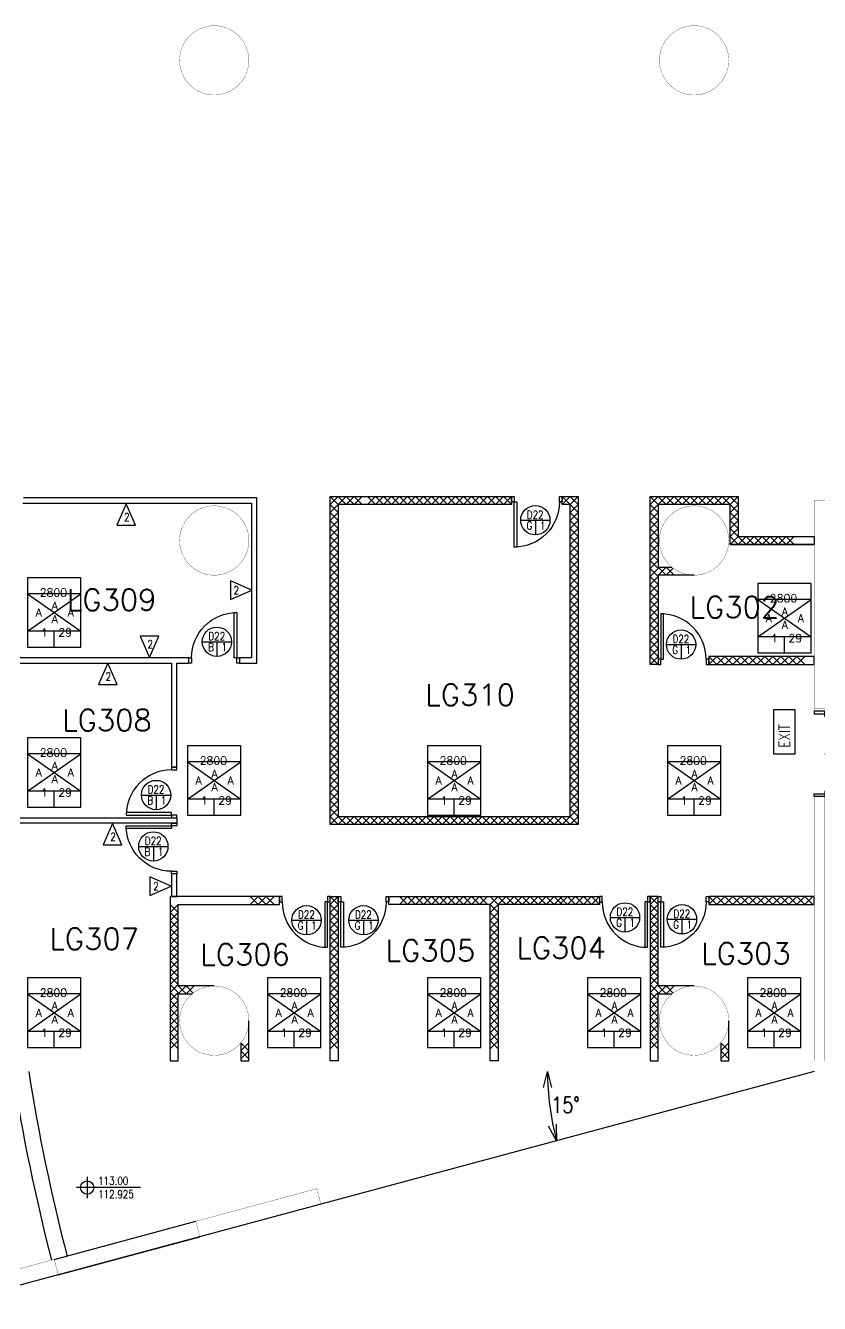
# Model space of a CAD drawing. Extents: x -163002 to 22103, y -103500 to 51643.
# Drawn here: x -96538 to -81649, y 1500 to 25453 of the extents above; entities that cross this region are included whole.
import ezdxf

# ---------------------------------------------------------------- set-up
doc = ezdxf.new("R2010")
doc.units = 0
doc.header["$LTSCALE"] = 1000
doc.header["$MEASUREMENT"] = 0
doc.layers.get('0').update_dxf_attribs({"linetype": 'CONTINUOUS'})
for name, color, linetype in [('s2113a$0$11', 7, 'CONTINUOUS'), ('s2113a$0$12', 7, 'CONTINUOUS'), ('s2113a$0$17', 7, 'CONTINUOUS'), ('s2113a$0$20', 7, 'CONTINUOUS'), ('s2113a$0$22', 7, 'CONTINUOUS'), ('s2113a$0$23', 7, 'CONTINUOUS'), ('s2113a$0$29', 7, 'CONTINUOUS'), ('s2113a$0$30', 7, 'CONTINUOUS'), ('s2113a$0$35', 7, 'CONTINUOUS'), ('s2113a$0$41', 7, 'CONTINUOUS'), ('s2113a$0$51', 7, 'CONTINUOUS'), ('s2113a$0$56', 7, 'CONTINUOUS'), ('s2113a$0$6', 7, 'CONTINUOUS'), ('s2113a$0$ROOM-NO', 4, 'CONTINUOUS')]:
    doc.layers.add(name, color=color, linetype=linetype)
doc.styles.add('s2113a$0$STANDARD', font='SIMPLEX')

# ---------------------------------------------------------------- blocks, each defined once
blk = doc.blocks.new('s2113a$0$EXIT')
at = {"layer": 's2113a$0$56', "color": 1, "linetype": 'Continuous'}
blk.add_lwpolyline([(0, 0), (0.6, 0), (0.6, 0.3001), (0, 0.3001)], close=True, dxfattribs=at)
at = {"layer": 's2113a$0$56', "color": 1, "linetype": 'Continuous', "style": 's2113a$0$STANDARD', "width": 0.8}
blk.add_text('EXIT', height=0.15, dxfattribs=at).set_placement((0.0816, 0.0747))
blk = doc.blocks.new('s2113a$0$LEVEL')
at = {"layer": 's2113a$0$35', "linetype": 'Continuous'}
for p, q in [((1, 0), (-0.2, 0)), ((0, 0.2), (0, -0.2))]:
    blk.add_line(p, q, dxfattribs=at)
blk.add_circle((0, 0), 0.125, dxfattribs=at)
at = {"layer": 's2113a$0$35', "linetype": 'Continuous', "style": 's2113a$0$STANDARD', "width": 0.8}
for tag, p in [('TAG2', (0.2063, 0.05)), ('TAG1', (0.2063, -0.2))]:
    blk.add_attdef(tag, p, '', height=0.15, dxfattribs=at)
blk = doc.blocks.new('s2113a$0$D1600A')
at = {"layer": 's2113a$0$30', "color": 14, "linetype": 'Continuous'}
for points in [[(0, 0), (0.05, 0), (0.05, 0.95), (0.1, 0.95), (0.1, 0.2), (0, 0.2), (0, 0)], [(1.6, 0), (1.55, 0), (1.55, 0.95), (1.5, 0.95), (1.5, 0.2), (1.6, 0.2), (1.6, 0)]]:
    blk.add_lwpolyline(points, dxfattribs=at)
for centre, start, end in [((0.05, 0.2), 0, 90), ((1.550003, 0.2), 90, 180)]:
    blk.add_arc(centre, 0.750001, start, end, dxfattribs=at)
blk = doc.blocks.new('s2113a$0$D950A')
at = {"layer": 's2113a$0$41', "color": 14, "linetype": 'Continuous'}
for points in [[(0.05, 0.1), (0.1, 0.1), (0.1, 0.95), (0.05, 0.95)], [(0.05, 0.1), (0, 0.1), (0, 0), (0.05, 0)], [(0.95, 0.1), (0.9, 0.1), (0.9, 0), (0.95, 0)]]:
    blk.add_lwpolyline(points, close=True, dxfattribs=at)
blk.add_arc((0.05, 0.1), 0.85, 0, 90, dxfattribs=at)
blk = doc.blocks.new('s2113a$0$PC2')
at = {"layer": 's2113a$0$51', "linetype": 'Continuous'}
blk.add_lwpolyline([(0.175, 0.4), (-0.175, 0.4), (0, 0)], close=True, dxfattribs=at)
at = {"layer": 's2113a$0$51', "linetype": 'Continuous', "style": 's2113a$0$STANDARD', "width": 0.8}
blk.add_attdef('TAG1', (-0.0397, 0.175), '', height=0.15, dxfattribs=at)
blk = doc.blocks.new('s2113a$0$PC1')
at = {"layer": 's2113a$0$51', "linetype": 'Continuous'}
blk.add_lwpolyline([(-0.35, 0.175), (-0.35, -0.175), (0.05, 0)], close=True, dxfattribs=at)
at = {"layer": 's2113a$0$51', "linetype": 'Continuous', "style": 's2113a$0$STANDARD', "width": 0.8}
blk.add_attdef('TAG1', (-0.2897, -0.075), '', height=0.15, dxfattribs=at)
blk = doc.blocks.new('s2113a$0$PC4')
at = {"layer": 's2113a$0$51', "linetype": 'Continuous'}
blk.add_lwpolyline([(-0.175, -0.4), (0.175, -0.4), (0, 0)], close=True, dxfattribs=at)
at = {"layer": 's2113a$0$51', "linetype": 'Continuous', "style": 's2113a$0$STANDARD', "width": 0.8}
blk.add_attdef('TAG1', (-0.0397, -0.325), '', height=0.15, dxfattribs=at)
blk = doc.blocks.new('s2113a$0$DRMK2')
at = {"layer": 's2113a$0$29', "linetype": 'Continuous'}
for p, q in [((-0.275, 0), (0.275, 0)), ((0, 0), (0, -0.275))]:
    blk.add_line(p, q, dxfattribs=at)
blk.add_circle((0, 0), 0.275, dxfattribs=at)
at = {"layer": 's2113a$0$29', "linetype": 'Continuous', "style": 's2113a$0$STANDARD', "width": 0.8}
for tag, p in [('TAG6', (-0.2183, 0.03)), ('TAG1', (-0.1587, 0.03)), ('TAG5', (-0.2242, -0.175)), ('TAG4', (-0.1647, -0.175)), ('TAG3', (0.0258, -0.175)), ('TAG2', (0.0853, -0.175))]:
    blk.add_attdef(tag, p, '', height=0.15, dxfattribs=at)
blk = doc.blocks.new('s2113a$0$H1350')
at = {"layer": 's2113a$0$22', "color": 8, "linetype": 'Continuous'}
for points in [[(0, 0), (0.15, 0.15), (0.3, 0), (0.45, 0.15), (0.6, 0), (0.75, 0.15), (0.9, 0), (1.05, 0.15), (1.2, 0), (1.35, 0.15)], [(0, 0.15), (0.15, 0), (0.3, 0.15), (0.45, 0), (0.6, 0.15), (0.75, 0), (0.9, 0.15), (1.05, 0), (1.2, 0.15), (1.35, 0)]]:
    blk.add_lwpolyline(points, dxfattribs=at)
blk = doc.blocks.new('s2113a$0$H300')
at = {"layer": 's2113a$0$22', "color": 8, "linetype": 'Continuous'}
for points in [[(0, 0), (0.15, 0.15), (0.3, 0)], [(0, 0.15), (0.15, 0), (0.3, 0.15)]]:
    blk.add_lwpolyline(points, dxfattribs=at)
blk = doc.blocks.new('s2113a$0$H1200')
at = {"layer": 's2113a$0$22', "color": 8, "linetype": 'Continuous'}
for points in [[(0, 0), (0.15, 0.15), (0.3, 0), (0.45, 0.15), (0.6, 0), (0.75, 0.15), (0.9, 0), (1.05, 0.15), (1.2, 0)], [(0, 0.15), (0.15, 0), (0.3, 0.15), (0.45, 0), (0.6, 0.15), (0.75, 0), (0.9, 0.15), (1.05, 0), (1.2, 0.15)]]:
    blk.add_lwpolyline(points, dxfattribs=at)
blk = doc.blocks.new('s2113a$0$H900')
at = {"layer": 's2113a$0$22', "color": 8, "linetype": 'Continuous'}
for points in [[(0, 0), (0.15, 0.15), (0.3, 0), (0.45, 0.15), (0.6, 0), (0.75, 0.15), (0.9, 0)], [(0, 0.15), (0.15, 0), (0.3, 0.15), (0.45, 0), (0.6, 0.15), (0.75, 0), (0.9, 0.15)]]:
    blk.add_lwpolyline(points, dxfattribs=at)
blk = doc.blocks.new('s2113a$0$H600')
at = {"layer": 's2113a$0$22', "color": 8, "linetype": 'Continuous'}
for points in [[(0, 0), (0.15, 0.15), (0.3, 0), (0.45, 0.15), (0.6, 0)], [(0, 0.15), (0.15, 0), (0.3, 0.15), (0.45, 0), (0.6, 0.15)]]:
    blk.add_lwpolyline(points, dxfattribs=at)
blk = doc.blocks.new('s2113a$0$H150')
at = {"layer": 's2113a$0$22', "color": 8, "linetype": 'Continuous'}
for p, q in [((0, 0), (0.15, 0.15)), ((0, 0.15), (0.15, 0))]:
    blk.add_line(p, q, dxfattribs=at)
blk = doc.blocks.new('s2113a$0$H450')
at = {"layer": 's2113a$0$22', "color": 8, "linetype": 'Continuous'}
for points in [[(0, 0.15), (0.15, 0), (0.3, 0.15), (0.45, 0)], [(0, 0), (0.15, 0.15), (0.3, 0), (0.45, 0.15)]]:
    blk.add_lwpolyline(points, dxfattribs=at)
blk = doc.blocks.new('s2113a$0$FFBOX')
at = {"layer": 's2113a$0$51', "linetype": 'Continuous'}
blk.add_line((0, -0.65), (0, -0.35), dxfattribs=at)
blk.add_lwpolyline([(-0.5, -0.65), (0.5, -0.65), (0.5, 0.65), (-0.5, 0.65)], close=True, dxfattribs=at)
blk.add_lwpolyline([(-0.5, -0.35), (0.5, 0.35), (-0.5, 0.35), (0.5, -0.35), (-0.5, -0.35)], dxfattribs=at)
at = {"layer": 's2113a$0$51', "linetype": 'Continuous', "style": 's2113a$0$STANDARD'}
for tag, p in [('TAG1', (-0.3638, 0.4)), ('TAG5', (-0.0661, 0.1)), ('TAG6', (-0.4161, -0.1)), ('TAG7', (0.2839, -0.1)), ('TAG4', (-0.0661, -0.3)), ('TAG2', (-0.4154, -0.6)), ('TAG3', (0.0846, -0.6))]:
    blk.add_attdef(tag, p, '', height=0.2, dxfattribs=at)
blk = doc.blocks.new('s2113a')
at = {"layer": 's2113a$0$11', "color": 14, "linetype": 'Continuous', "const_width": 5}
blk.add_lwpolyline([(-81249.5, 16550.1), (-81749.9, 16550.1), (-81749.9, 12650.1), (-78749.9, 12650.1), (-78749.9, 13500.1), (-78999.9, 13500.1), (-78999.9, 12900.1), (-81499.9, 12900.1), (-81499.9, 15500.1), (-78999.9, 15500.1), (-78999.9, 14700.1), (-78749.9, 14700.1), (-78749.9, 16300.1), (-78474.9, 16300.1), (-78474.9, 16550.1), (-79249.5, 16550.1), (-79249.5, 16300.1), (-78999.9, 16300.1), (-78999.9, 15650.1), (-81499.9, 15650.1), (-81499.9, 16300.1), (-81249.5, 16300.1)], close=True, dxfattribs=at)
blk.add_lwpolyline([(-81749.9, 6050.1), (-81749.9, 11000.1), (-81549.9, 11000.1), (-81549.9, 6050.1), (-81200, 6050.1), (-81200, 5850.1), (-81749.9, 5850.1)], dxfattribs=at)
at = {"layer": 's2113a$0$12', "color": 2, "linetype": 'Continuous'}
for points in [[(-86824.9, 5550.1), (-86749.9, 5850.1), (-86674.9, 5550.1)], [(-86583.6, 4859.8), (-86578.1, 4550.6), (-86728.5, 4820.9)]]:
    blk.add_lwpolyline(points, dxfattribs=at)
blk.add_arc((-81749.8, 5850.1), 5000.1, 180, 195.063389, dxfattribs=at)
at = {"layer": 's2113a$0$17', "color": 8, "linetype": 'Continuous'}
blk.add_lwpolyline([(-96591.7, 16500.1), (-92299.9, 16500.1), (-92299.9, 13600.1), (-92524.9, 13600.1), (-92524.9, 13500.1), (-92199.9, 13500.1), (-92199.9, 16600.1), (-96576.8, 16600.1)], dxfattribs=at)
for points in [[(-93474.9, 13600.1), (-96906.9, 13600.1), (-96906.9, 13500), (-93799.9, 13500.1), (-93799.9, 11550.1), (-93699.9, 11550.1), (-93699.9, 13500.1), (-93474.9, 13500)], [(-93699.9, 10500.1), (-96959.9, 10500.1), (-96959.9, 10600.1), (-93699.9, 10600.1)], [(-93799.9, 9125.1), (-93699.9, 9125.1), (-93699.9, 9550.1), (-93799.9, 9550.1)]]:
    blk.add_lwpolyline(points, close=True, dxfattribs=at)
at = {"layer": 's2113a$0$20', "color": 8, "linetype": 'Continuous'}
blk.add_line((-83324.9, 15725.1), (-81749.9, 15725.1), dxfattribs=at)
at = {"layer": 's2113a$0$20', "color": 14, "linetype": 'Continuous'}
for p, q in [((-96000.2, 2325.4), (-93344.5, 3040.1)), ((-95924.8, 2035), (-93269.1, 2749.7))]:
    blk.add_line(p, q, dxfattribs=at)
at = {"layer": 's2113a$0$20', "color": 8, "linetype": 'Continuous'}
for points in [[(-86474.9, 16625.1), (-86174.9, 16625.1), (-86174.9, 10475.1), (-90824.9, 10475.1), (-90824.9, 16625.1), (-87424.9, 16625.1), (-87424.9, 16475.1), (-90674.9, 16475.1), (-90674.9, 10625.1), (-86324.9, 10625.1), (-86324.9, 16475.1), (-86474.9, 16475.1), (-86474.9, 16625.1)], [(-83999.9, 15150.1), (-84674.9, 15150.1), (-84674.9, 13475.1), (-84824.9, 13475.1), (-84824.9, 16625.1), (-83174.9, 16625.1), (-83174.9, 15875.1), (-81749.9, 15875.1), (-81749.9, 15725.1), (-83324.9, 15725.1), (-83324.9, 16475.1), (-84674.9, 16475.1), (-84674.9, 15300.1), (-84415.2, 15300.1)], [(-92999.9, 7450.1), (-93674.9, 7450.1), (-93674.9, 8975.1), (-91774.9, 8975.1), (-91774.9, 9125.1), (-93824.9, 9125.1), (-93824.9, 6050.1), (-93674.9, 6050.1), (-93674.9, 7300.1), (-93415.2, 7300.1)], [(-83999.9, 7450.1), (-84674.9, 7450.1), (-84674.9, 9125.1), (-84824.9, 9125.1), (-84824.9, 6050.1), (-84674.9, 6050.1), (-84674.9, 7300.1), (-84415.2, 7300.1)], [(-92499.9, 6384.8), (-92499.9, 6050.1), (-92349.9, 6050.1), (-92349.9, 6800.1)], [(-83499.9, 6384.8), (-83499.9, 6050.1), (-83349.9, 6050.1), (-83349.9, 6800.1)]]:
    blk.add_lwpolyline(points, dxfattribs=at)
for points in [[(-81749.9, 13625.1), (-83724.9, 13625.1), (-83724.9, 13475.1), (-81749.9, 13475.1)], [(-90824.9, 9125.1), (-90674.9, 9125.1), (-90674.9, 6050.1), (-90824.9, 6050.1)], [(-89724.9, 9125.1), (-85774.9, 9125.1), (-85774.9, 8975.1), (-87674.9, 8975.1), (-87674.9, 6050.1), (-87824.9, 6050.1), (-87824.9, 8975.1), (-89724.9, 8975.1)], [(-83724.9, 8975.1), (-81749.9, 8975.1), (-81749.9, 9125.1), (-83724.9, 9125.1)]]:
    blk.add_lwpolyline(points, close=True, dxfattribs=at)
at = {"layer": 's2113a$0$20', "color": 14, "linetype": 'Continuous', "const_width": 5}
for points in [[(-81749.9, 6050.1), (-96811.8, 6050.1)], [(-81749.9, 5850.1), (-96781.4, 5850.1)], [(-91075.1, 3650.8), (-93344.5, 3040.1)], [(-90999.8, 3360.4), (-91075.1, 3650.8)], [(-90999.8, 3360.4), (-93269.1, 2749.7)], [(-93269.1, 2749.7), (-93344.5, 3040.1)], [(-97982.5, 1792), (-96000.2, 2325.4)], [(-95924.8, 2035), (-96000.2, 2325.4)], [(-97904.5, 1502.3), (-95924.8, 2035)]]:
    blk.add_lwpolyline(points, dxfattribs=at)
at = {"layer": 's2113a$0$22', "color": 8, "linetype": 'Continuous'}
for points in [[(-84674.9, 15150.1), (-84524.9, 15300.1), (-84374.9, 15150.1)], [(-84674.9, 15300.1), (-84524.9, 15150.1), (-84392.8, 15282.2)], [(-93674.9, 7450.1), (-93524.9, 7300.1), (-93374.9, 7450.1)], [(-93674.9, 7300.1), (-93524.9, 7450.1), (-93392.8, 7318)], [(-84674.9, 7450.1), (-84524.9, 7300.1), (-84374.9, 7450.1)], [(-84674.9, 7300.1), (-84524.9, 7450.1), (-84392.8, 7318)]]:
    blk.add_lwpolyline(points, dxfattribs=at)
at = {"layer": 's2113a$0$23', "color": 14, "linetype": 'Continuous'}
blk.add_line((-81749.8, 5850.1), (-97904.5, 1502.3), dxfattribs=at)
at = {"layer": 's2113a$0$23', "color": 14}
for radius, start in [(35700, 188.781183), (35400, 188.856183)]:
    blk.add_arc((-61499.9, 11300.1), radius, start, 194.582022, dxfattribs=at)
at = {"layer": 's2113a$0$6', "color": 12, "linetype": 'Continuous', "const_width": 5}
for points in [[(-92349.9, 24800.1, 1), (-93649.9, 24800.1, 1)], [(-83349.9, 24800.1, 1), (-84649.9, 24800.1, 1)], [(-92349.9, 15800.1, 1), (-93649.9, 15800.1, 1)], [(-83349.9, 15800.1, 1), (-84649.9, 15800.1, 1)], [(-92349.9, 6800.1, 1), (-93649.9, 6800.1, 1)], [(-83349.9, 6800.1, 1), (-84649.9, 6800.1, 1)]]:
    blk.add_lwpolyline(points, format="xyb", close=True, dxfattribs=at)
at = {"xscale": 999.9979999999999, "zscale": 1000}
for name, p, yscale in [('s2113a$0$H600', (-90824.9, 16475.1), 999.9979999999999), ('s2113a$0$D950A', (-87424.9, 16625.1), -999.9979999999999), ('s2113a$0$H300', (-86474.9, 16475.1), 999.9979999999999), ('s2113a$0$H600', (-84824.9, 16475.1), 999.9979999999999), ('s2113a$0$H450', (-84224.9, 16475.1), 999.9979999999999), ('s2113a$0$H1200', (-83324.9, 15725.1), 999.9979999999999), ('s2113a$0$D950A', (-84674.9, 13475.1), 999.9979999999999), ('s2113a$0$H600', (-83724.9, 13475.1), 999.9979999999999), ('s2113a$0$H1200', (-83124.9, 13475.1), 999.9979999999999), ('s2113a$0$H300', (-90824.9, 10475.1), 999.9979999999999), ('s2113a$0$H1350', (-90524.9, 10475.1), 999.9979999999999), ('s2113a$0$H1200', (-89174.9, 10475.1), 999.9979999999999), ('s2113a$0$H300', (-87974.9, 10475.1), 999.9979999999999), ('s2113a$0$H450', (-92324.9, 8975.1), 999.9979999999999), ('s2113a$0$D950A', (-90674.9, 9125.1), -999.9979999999999), ('s2113a$0$H300', (-88474.9, 8975.1), 999.9979999999999), ('s2113a$0$H300', (-88174.9, 8975.1), 999.9979999999999), ('s2113a$0$H300', (-87674.9, 8975.1), 999.9979999999999), ('s2113a$0$H300', (-87374.9, 8975.1), 999.9979999999999), ('s2113a$0$H300', (-87074.9, 8975.1), 999.9979999999999), ('s2113a$0$H300', (-86774.9, 8975.1), 999.9979999999999), ('s2113a$0$D950A', (-84674.9, 9125.1), -999.9979999999999), ('s2113a$0$H1350', (-83724.9, 8975.1), 999.9979999999999), ('s2113a$0$H600', (-82374.9, 8975.1), 999.9979999999999)]:
    blk.add_blockref(name, p, dxfattribs=dict(at, yscale=yscale))
at = {"zscale": 1000}
for name, p, xscale, yscale, rotation in [('s2113a$0$H1350', (-88774.9, 16625.1), 999.9979999999999, 999.9979999999999, 180), ('s2113a$0$H1350', (-87424.9, 16625.1), 999.9979999999999, 999.9979999999999, 180), ('s2113a$0$H600', (-83174.9, 16625.1), 999.9979999999999, 999.9979999999999, 180), ('s2113a$0$H600', (-90674.9, 15875.1), 999.9979999999999, 999.9979999999999, 90), ('s2113a$0$H1200', (-86324.9, 16475.1), 999.9979999999999, 999.9979999999999, 270), ('s2113a$0$H1200', (-84824.9, 16475.1), 999.9979999999999, 999.9979999999999, 270), ('s2113a$0$H600', (-83174.9, 15875.1), 999.9979999999999, 999.9979999999999, 90), ('s2113a$0$H1200', (-90674.9, 14675.1), 999.9979999999999, 999.9979999999999, 90), ('s2113a$0$H1200', (-86324.9, 15425.1), 999.9979999999999, 999.9979999999999, 270), ('s2113a$0$H1200', (-84824.9, 15275.1), 999.9979999999999, 999.9979999999999, 270), ('s2113a$0$H1350', (-90824.9, 14675.1), 999.9979999999999, 999.9979999999999, 270), ('s2113a$0$D950A', (-92524.9, 13500.1), 999.9979999999999, -999.9979999999999, 180), ('s2113a$0$H1200', (-86324.9, 14225.1), 999.9979999999999, 999.9979999999999, 270), ('s2113a$0$H600', (-84674.9, 13475.1), 999.9979999999999, 999.9979999999999, 90), ('s2113a$0$H1350', (-90674.9, 11975.1), 999.9979999999999, 999.9979999999999, 90), ('s2113a$0$H1350', (-86174.9, 11675.1), 999.9979999999999, 999.9979999999999, 90), ('s2113a$0$EXIT', (-82101.1, 11804.3), 1366.87, 1366.87, 90), ('s2113a$0$D1600A', (-81749.9, 11000.1), 999.9979999999999, -999.9979999999999, 90), ('s2113a$0$H1350', (-90674.9, 10625.1), 999.9979999999999, 999.9979999999999, 90), ('s2113a$0$D950A', (-93699.9, 10600.1), 999.9979999999999, 999.9979999999999, 90), ('s2113a$0$H900', (-86174.9, 10775.1), 999.9979999999999, 999.9979999999999, 90), ('s2113a$0$H1350', (-86324.9, 10625.1), 999.9979999999999, 999.9979999999999, 180), ('s2113a$0$H300', (-86174.9, 10475.1), 999.9979999999999, 999.9979999999999, 90), ('s2113a$0$D950A', (-93699.9, 10500.1), 999.9979999999999, -999.9979999999999, 270), ('s2113a$0$D950A', (-90824.9, 9125.1), 999.9979999999999, 999.9979999999999, 180), ('s2113a$0$H600', (-90824.9, 9125.1), 999.9979999999999, 999.9979999999999, 270), ('s2113a$0$H150', (-89374.9, 9125.1), 999.9979999999999, 999.9979999999999, 180), ('s2113a$0$H600', (-88774.9, 9125.1), 999.9979999999999, 999.9979999999999, 180), ('s2113a$0$H150', (-88624.9, 9125.1), 999.9979999999999, 999.9979999999999, 180), ('s2113a$0$H150', (-88474.9, 9125.1), 999.9979999999999, 999.9979999999999, 180), ('s2113a$0$H600', (-87824.9, 9125.1), 999.9979999999999, 999.9979999999999, 270), ('s2113a$0$H150', (-86374.9, 9125.1), 999.9979999999999, 999.9979999999999, 180), ('s2113a$0$H600', (-85774.9, 9125.1), 999.9979999999999, 999.9979999999999, 180), ('s2113a$0$D950A', (-84824.9, 9125.1), 999.9979999999999, 999.9979999999999, 180), ('s2113a$0$H600', (-84824.9, 9125.1), 999.9979999999999, 999.9979999999999, 270), ('s2113a$0$H600', (-93824.9, 8975.1), 999.9979999999999, 999.9979999999999, 270), ('s2113a$0$H1350', (-93674.9, 7175.1), 999.9979999999999, 999.9979999999999, 90), ('s2113a$0$H1350', (-90674.9, 7175.1), 999.9979999999999, 999.9979999999999, 90), ('s2113a$0$H1350', (-87674.9, 7175.1), 999.9979999999999, 999.9979999999999, 90), ('s2113a$0$H1350', (-84674.9, 7175.1), 999.9979999999999, 999.9979999999999, 90), ('s2113a$0$H900', (-93824.9, 7175.1), 999.9979999999999, 999.9979999999999, 270), ('s2113a$0$H900', (-90824.9, 7175.1), 999.9979999999999, 999.9979999999999, 270), ('s2113a$0$H900', (-87824.9, 7175.1), 999.9979999999999, 999.9979999999999, 270), ('s2113a$0$H900', (-84824.9, 7175.1), 999.9979999999999, 999.9979999999999, 270), ('s2113a$0$H300', (-92499.9, 6384.8), 999.9979999999999, 999.9979999999999, 270), ('s2113a$0$H300', (-83499.9, 6384.8), 999.9979999999999, 999.9979999999999, 270)]:
    blk.add_blockref(name, p, dxfattribs=dict(at, xscale=xscale, yscale=yscale, rotation=rotation))
at = {"xscale": 999.9979999999999, "yscale": 999.9979999999999, "zscale": 1000}
for name, p, values in [('s2113a$0$PC4', (-94649.9, 16489.7), {'TAG1': '2'}), ('s2113a$0$DRMK2', (-86977.3, 16179.4), {'TAG1': 'D22', 'TAG2': '1', 'TAG4': 'G'}), ('s2113a$0$PC1', (-92346.2, 14866.8), {'TAG1': '2'}), ('s2113a$0$DRMK2', (-92950.4, 13902.2), {'TAG1': 'D22', 'TAG2': '1', 'TAG4': 'B'}), ('s2113a$0$PC2', (-94210.5, 13607.9), {'TAG1': '2'}), ('s2113a$0$DRMK2', (-84244.7, 13849.7), {'TAG1': 'D22', 'TAG2': '1', 'TAG4': 'G'}), ('s2113a$0$PC4', (-94997, 13500.2), {'TAG1': '2'}), ('s2113a$0$DRMK2', (-94089, 11029.5), {'TAG1': 'D22', 'TAG2': '1', 'TAG4': 'B'}), ('s2113a$0$PC4', (-94907.7, 10498.6), {'TAG1': '2'}), ('s2113a$0$DRMK2', (-94141.6, 10066.1), {'TAG1': 'D22', 'TAG2': '1', 'TAG4': 'B'}), ('s2113a$0$PC1', (-93854.6, 9319.3), {'TAG1': '2'}), ('s2113a$0$DRMK2', (-91268.9, 8682.3), {'TAG1': 'D22', 'TAG2': '1', 'TAG4': 'G'}), ('s2113a$0$DRMK2', (-90200.3, 8682.3), {'TAG1': 'D22', 'TAG2': '1', 'TAG4': 'G'}), ('s2113a$0$DRMK2', (-85295.7, 8734.9), {'TAG1': 'D22', 'TAG2': '1', 'TAG4': 'G'}), ('s2113a$0$DRMK2', (-84227.2, 8699.8), {'TAG1': 'D22', 'TAG2': '1', 'TAG4': 'G'}), ('s2113a$0$LEVEL', (-95382.7, 3672.6), {'TAG1': '112.925', 'TAG2': '113.00'})]:
    blk.add_blockref(name, p, dxfattribs=at).add_auto_attribs(values)
ref = blk.add_blockref('s2113a$0$FFBOX', (-95999.9, 14450.1), dxfattribs=dict(xscale=999.9979999999999, yscale=999.9979999999999, zscale=1000))
ref.add_attrib('TAG1', '2800', (-96272.7, 14750.1), dxfattribs={"layer": 's2113a$0$51', "color": 14, "linetype": 'Continuous', "height": 150, "style": 's2113a$0$STANDARD'})
ref.add_attrib('TAG3', '29', (-95923.9, 14000.1), dxfattribs={"layer": 's2113a$0$51', "color": 14, "linetype": 'Continuous', "height": 150, "style": 's2113a$0$STANDARD'})
ref.add_attrib('TAG4', 'A', (-96049.5, 14250.1), dxfattribs={"layer": 's2113a$0$51', "color": 14, "linetype": 'Continuous', "height": 150, "style": 's2113a$0$STANDARD'})
ref.add_attrib('TAG5', 'A', (-96049.5, 14500.1), dxfattribs={"layer": 's2113a$0$51', "color": 14, "linetype": 'Continuous', "height": 150, "style": 's2113a$0$STANDARD'})
ref.add_attrib('TAG6', 'A', (-96349.5, 14375.1), dxfattribs={"layer": 's2113a$0$51', "color": 14, "linetype": 'Continuous', "height": 150, "style": 's2113a$0$STANDARD'})
ref.add_attrib('TAG7', 'A', (-95749.5, 14375.1), dxfattribs={"layer": 's2113a$0$51', "color": 14, "linetype": 'Continuous', "height": 150, "style": 's2113a$0$STANDARD'})
ref.add_attrib('TAG8', '1', (-96249.5, 14000.1), dxfattribs={"layer": 's2113a$0$51', "color": 14, "linetype": 'Continuous', "height": 150, "style": 's2113a$0$STANDARD'})
ref = blk.add_blockref('s2113a$0$FFBOX', (-82306.812, 14342.987), dxfattribs=dict(xscale=999.9979999999999, yscale=999.9979999999999, zscale=1000))
ref.add_attrib('TAG1', '2800', (-82579.612, 14642.987), dxfattribs={"layer": 's2113a$0$51', "color": 14, "linetype": 'Continuous', "height": 150, "style": 's2113a$0$STANDARD'})
ref.add_attrib('TAG3', '29', (-82230.812, 13892.987), dxfattribs={"layer": 's2113a$0$51', "color": 14, "linetype": 'Continuous', "height": 150, "style": 's2113a$0$STANDARD'})
ref.add_attrib('TAG4', 'A', (-82356.412, 14142.987), dxfattribs={"layer": 's2113a$0$51', "color": 14, "linetype": 'Continuous', "height": 150, "style": 's2113a$0$STANDARD'})
ref.add_attrib('TAG5', 'A', (-82356.412, 14392.987), dxfattribs={"layer": 's2113a$0$51', "color": 14, "linetype": 'Continuous', "height": 150, "style": 's2113a$0$STANDARD'})
ref.add_attrib('TAG6', 'A', (-82656.412, 14267.987), dxfattribs={"layer": 's2113a$0$51', "color": 14, "linetype": 'Continuous', "height": 150, "style": 's2113a$0$STANDARD'})
ref.add_attrib('TAG7', 'A', (-82056.412, 14267.987), dxfattribs={"layer": 's2113a$0$51', "color": 14, "linetype": 'Continuous', "height": 150, "style": 's2113a$0$STANDARD'})
ref.add_attrib('TAG8', '1', (-82556.412, 13892.987), dxfattribs={"layer": 's2113a$0$51', "color": 14, "linetype": 'Continuous', "height": 150, "style": 's2113a$0$STANDARD'})
ref = blk.add_blockref('s2113a$0$FFBOX', (-95999.9, 11450.1), dxfattribs=dict(xscale=999.9979999999999, yscale=999.9979999999999, zscale=1000))
ref.add_attrib('TAG1', '2800', (-96272.7, 11750.1), dxfattribs={"layer": 's2113a$0$51', "color": 14, "linetype": 'Continuous', "height": 150, "style": 's2113a$0$STANDARD'})
ref.add_attrib('TAG3', '29', (-95923.9, 11000.1), dxfattribs={"layer": 's2113a$0$51', "color": 14, "linetype": 'Continuous', "height": 150, "style": 's2113a$0$STANDARD'})
ref.add_attrib('TAG4', 'A', (-96049.5, 11250.1), dxfattribs={"layer": 's2113a$0$51', "color": 14, "linetype": 'Continuous', "height": 150, "style": 's2113a$0$STANDARD'})
ref.add_attrib('TAG5', 'A', (-96049.5, 11500.1), dxfattribs={"layer": 's2113a$0$51', "color": 14, "linetype": 'Continuous', "height": 150, "style": 's2113a$0$STANDARD'})
ref.add_attrib('TAG6', 'A', (-96349.5, 11375.1), dxfattribs={"layer": 's2113a$0$51', "color": 14, "linetype": 'Continuous', "height": 150, "style": 's2113a$0$STANDARD'})
ref.add_attrib('TAG7', 'A', (-95749.5, 11375.1), dxfattribs={"layer": 's2113a$0$51', "color": 14, "linetype": 'Continuous', "height": 150, "style": 's2113a$0$STANDARD'})
ref.add_attrib('TAG8', '1', (-96249.5, 11000.1), dxfattribs={"layer": 's2113a$0$51', "color": 14, "linetype": 'Continuous', "height": 150, "style": 's2113a$0$STANDARD'})
ref = blk.add_blockref('s2113a$0$FFBOX', (-92999.9, 11300.1), dxfattribs=dict(xscale=999.9979999999999, yscale=999.9979999999999, zscale=1000))
ref.add_attrib('TAG1', '2800', (-93272.7, 11600.1), dxfattribs={"layer": 's2113a$0$51', "color": 14, "linetype": 'Continuous', "height": 150, "style": 's2113a$0$STANDARD'})
ref.add_attrib('TAG3', '29', (-92923.9, 10850.1), dxfattribs={"layer": 's2113a$0$51', "color": 14, "linetype": 'Continuous', "height": 150, "style": 's2113a$0$STANDARD'})
ref.add_attrib('TAG4', 'A', (-93049.5, 11100.1), dxfattribs={"layer": 's2113a$0$51', "color": 14, "linetype": 'Continuous', "height": 150, "style": 's2113a$0$STANDARD'})
ref.add_attrib('TAG5', 'A', (-93049.5, 11350.1), dxfattribs={"layer": 's2113a$0$51', "color": 14, "linetype": 'Continuous', "height": 150, "style": 's2113a$0$STANDARD'})
ref.add_attrib('TAG6', 'A', (-93349.5, 11225.1), dxfattribs={"layer": 's2113a$0$51', "color": 14, "linetype": 'Continuous', "height": 150, "style": 's2113a$0$STANDARD'})
ref.add_attrib('TAG7', 'A', (-92749.5, 11225.1), dxfattribs={"layer": 's2113a$0$51', "color": 14, "linetype": 'Continuous', "height": 150, "style": 's2113a$0$STANDARD'})
ref.add_attrib('TAG8', '1', (-93249.5, 10850.1), dxfattribs={"layer": 's2113a$0$51', "color": 14, "linetype": 'Continuous', "height": 150, "style": 's2113a$0$STANDARD'})
ref = blk.add_blockref('s2113a$0$FFBOX', (-88499.9, 11300.1), dxfattribs=dict(xscale=999.9979999999999, yscale=999.9979999999999, zscale=1000))
ref.add_attrib('TAG1', '2800', (-88772.7, 11600.1), dxfattribs={"layer": 's2113a$0$51', "color": 14, "linetype": 'Continuous', "height": 150, "style": 's2113a$0$STANDARD'})
ref.add_attrib('TAG3', '29', (-88423.9, 10850.1), dxfattribs={"layer": 's2113a$0$51', "color": 14, "linetype": 'Continuous', "height": 150, "style": 's2113a$0$STANDARD'})
ref.add_attrib('TAG4', 'A', (-88549.5, 11100.1), dxfattribs={"layer": 's2113a$0$51', "color": 14, "linetype": 'Continuous', "height": 150, "style": 's2113a$0$STANDARD'})
ref.add_attrib('TAG5', 'A', (-88549.5, 11350.1), dxfattribs={"layer": 's2113a$0$51', "color": 14, "linetype": 'Continuous', "height": 150, "style": 's2113a$0$STANDARD'})
ref.add_attrib('TAG6', 'A', (-88849.5, 11225.1), dxfattribs={"layer": 's2113a$0$51', "color": 14, "linetype": 'Continuous', "height": 150, "style": 's2113a$0$STANDARD'})
ref.add_attrib('TAG7', 'A', (-88249.5, 11225.1), dxfattribs={"layer": 's2113a$0$51', "color": 14, "linetype": 'Continuous', "height": 150, "style": 's2113a$0$STANDARD'})
ref.add_attrib('TAG8', '1', (-88749.5, 10850.1), dxfattribs={"layer": 's2113a$0$51', "color": 14, "linetype": 'Continuous', "height": 150, "style": 's2113a$0$STANDARD'})
ref = blk.add_blockref('s2113a$0$FFBOX', (-83999.9, 11300.1), dxfattribs=dict(xscale=999.9979999999999, yscale=999.9979999999999, zscale=1000))
ref.add_attrib('TAG1', '2800', (-84272.7, 11600.1), dxfattribs={"layer": 's2113a$0$51', "color": 14, "linetype": 'Continuous', "height": 150, "style": 's2113a$0$STANDARD'})
ref.add_attrib('TAG3', '29', (-83923.9, 10850.1), dxfattribs={"layer": 's2113a$0$51', "color": 14, "linetype": 'Continuous', "height": 150, "style": 's2113a$0$STANDARD'})
ref.add_attrib('TAG4', 'A', (-84049.5, 11100.1), dxfattribs={"layer": 's2113a$0$51', "color": 14, "linetype": 'Continuous', "height": 150, "style": 's2113a$0$STANDARD'})
ref.add_attrib('TAG5', 'A', (-84049.5, 11350.1), dxfattribs={"layer": 's2113a$0$51', "color": 14, "linetype": 'Continuous', "height": 150, "style": 's2113a$0$STANDARD'})
ref.add_attrib('TAG6', 'A', (-84349.5, 11225.1), dxfattribs={"layer": 's2113a$0$51', "color": 14, "linetype": 'Continuous', "height": 150, "style": 's2113a$0$STANDARD'})
ref.add_attrib('TAG7', 'A', (-83749.5, 11225.1), dxfattribs={"layer": 's2113a$0$51', "color": 14, "linetype": 'Continuous', "height": 150, "style": 's2113a$0$STANDARD'})
ref.add_attrib('TAG8', '1', (-84249.5, 10850.1), dxfattribs={"layer": 's2113a$0$51', "color": 14, "linetype": 'Continuous', "height": 150, "style": 's2113a$0$STANDARD'})
ref = blk.add_blockref('s2113a$0$FFBOX', (-95999.9, 6950.1), dxfattribs=dict(xscale=999.9979999999999, yscale=999.9979999999999, zscale=1000))
ref.add_attrib('TAG1', '2800', (-96272.7, 7250.1), dxfattribs={"layer": 's2113a$0$51', "color": 14, "linetype": 'Continuous', "height": 150, "style": 's2113a$0$STANDARD'})
ref.add_attrib('TAG3', '29', (-95923.9, 6500.1), dxfattribs={"layer": 's2113a$0$51', "color": 14, "linetype": 'Continuous', "height": 150, "style": 's2113a$0$STANDARD'})
ref.add_attrib('TAG4', 'A', (-96049.5, 6750.1), dxfattribs={"layer": 's2113a$0$51', "color": 14, "linetype": 'Continuous', "height": 150, "style": 's2113a$0$STANDARD'})
ref.add_attrib('TAG5', 'A', (-96049.5, 7000.1), dxfattribs={"layer": 's2113a$0$51', "color": 14, "linetype": 'Continuous', "height": 150, "style": 's2113a$0$STANDARD'})
ref.add_attrib('TAG6', 'A', (-96349.5, 6875.1), dxfattribs={"layer": 's2113a$0$51', "color": 14, "linetype": 'Continuous', "height": 150, "style": 's2113a$0$STANDARD'})
ref.add_attrib('TAG7', 'A', (-95749.5, 6875.1), dxfattribs={"layer": 's2113a$0$51', "color": 14, "linetype": 'Continuous', "height": 150, "style": 's2113a$0$STANDARD'})
ref.add_attrib('TAG8', '1', (-96249.5, 6500.1), dxfattribs={"layer": 's2113a$0$51', "color": 14, "linetype": 'Continuous', "height": 150, "style": 's2113a$0$STANDARD'})
ref = blk.add_blockref('s2113a$0$FFBOX', (-91499.9, 6950.1), dxfattribs=dict(xscale=999.9979999999999, yscale=999.9979999999999, zscale=1000))
ref.add_attrib('TAG1', '2800', (-91772.7, 7250.1), dxfattribs={"layer": 's2113a$0$51', "color": 14, "linetype": 'Continuous', "height": 150, "style": 's2113a$0$STANDARD'})
ref.add_attrib('TAG3', '29', (-91423.9, 6500.1), dxfattribs={"layer": 's2113a$0$51', "color": 14, "linetype": 'Continuous', "height": 150, "style": 's2113a$0$STANDARD'})
ref.add_attrib('TAG4', 'A', (-91549.5, 6750.1), dxfattribs={"layer": 's2113a$0$51', "color": 14, "linetype": 'Continuous', "height": 150, "style": 's2113a$0$STANDARD'})
ref.add_attrib('TAG5', 'A', (-91549.5, 7000.1), dxfattribs={"layer": 's2113a$0$51', "color": 14, "linetype": 'Continuous', "height": 150, "style": 's2113a$0$STANDARD'})
ref.add_attrib('TAG6', 'A', (-91849.5, 6875.1), dxfattribs={"layer": 's2113a$0$51', "color": 14, "linetype": 'Continuous', "height": 150, "style": 's2113a$0$STANDARD'})
ref.add_attrib('TAG7', 'A', (-91249.5, 6875.1), dxfattribs={"layer": 's2113a$0$51', "color": 14, "linetype": 'Continuous', "height": 150, "style": 's2113a$0$STANDARD'})
ref.add_attrib('TAG8', '1', (-91749.5, 6500.1), dxfattribs={"layer": 's2113a$0$51', "color": 14, "linetype": 'Continuous', "height": 150, "style": 's2113a$0$STANDARD'})
ref = blk.add_blockref('s2113a$0$FFBOX', (-88499.9, 6950.1), dxfattribs=dict(xscale=999.9979999999999, yscale=999.9979999999999, zscale=1000))
ref.add_attrib('TAG1', '2800', (-88772.7, 7250.1), dxfattribs={"layer": 's2113a$0$51', "color": 14, "linetype": 'Continuous', "height": 150, "style": 's2113a$0$STANDARD'})
ref.add_attrib('TAG3', '29', (-88423.9, 6500.1), dxfattribs={"layer": 's2113a$0$51', "color": 14, "linetype": 'Continuous', "height": 150, "style": 's2113a$0$STANDARD'})
ref.add_attrib('TAG4', 'A', (-88549.5, 6750.1), dxfattribs={"layer": 's2113a$0$51', "color": 14, "linetype": 'Continuous', "height": 150, "style": 's2113a$0$STANDARD'})
ref.add_attrib('TAG5', 'A', (-88549.5, 7000.1), dxfattribs={"layer": 's2113a$0$51', "color": 14, "linetype": 'Continuous', "height": 150, "style": 's2113a$0$STANDARD'})
ref.add_attrib('TAG6', 'A', (-88849.5, 6875.1), dxfattribs={"layer": 's2113a$0$51', "color": 14, "linetype": 'Continuous', "height": 150, "style": 's2113a$0$STANDARD'})
ref.add_attrib('TAG7', 'A', (-88249.5, 6875.1), dxfattribs={"layer": 's2113a$0$51', "color": 14, "linetype": 'Continuous', "height": 150, "style": 's2113a$0$STANDARD'})
ref.add_attrib('TAG8', '1', (-88749.5, 6500.1), dxfattribs={"layer": 's2113a$0$51', "color": 14, "linetype": 'Continuous', "height": 150, "style": 's2113a$0$STANDARD'})
ref = blk.add_blockref('s2113a$0$FFBOX', (-85499.9, 6950.1), dxfattribs=dict(xscale=999.9979999999999, yscale=999.9979999999999, zscale=1000))
ref.add_attrib('TAG1', '2800', (-85772.7, 7250.1), dxfattribs={"layer": 's2113a$0$51', "color": 14, "linetype": 'Continuous', "height": 150, "style": 's2113a$0$STANDARD'})
ref.add_attrib('TAG3', '29', (-85423.9, 6500.1), dxfattribs={"layer": 's2113a$0$51', "color": 14, "linetype": 'Continuous', "height": 150, "style": 's2113a$0$STANDARD'})
ref.add_attrib('TAG4', 'A', (-85549.5, 6750.1), dxfattribs={"layer": 's2113a$0$51', "color": 14, "linetype": 'Continuous', "height": 150, "style": 's2113a$0$STANDARD'})
ref.add_attrib('TAG5', 'A', (-85549.5, 7000.1), dxfattribs={"layer": 's2113a$0$51', "color": 14, "linetype": 'Continuous', "height": 150, "style": 's2113a$0$STANDARD'})
ref.add_attrib('TAG6', 'A', (-85849.5, 6875.1), dxfattribs={"layer": 's2113a$0$51', "color": 14, "linetype": 'Continuous', "height": 150, "style": 's2113a$0$STANDARD'})
ref.add_attrib('TAG7', 'A', (-85249.5, 6875.1), dxfattribs={"layer": 's2113a$0$51', "color": 14, "linetype": 'Continuous', "height": 150, "style": 's2113a$0$STANDARD'})
ref.add_attrib('TAG8', '1', (-85749.5, 6500.1), dxfattribs={"layer": 's2113a$0$51', "color": 14, "linetype": 'Continuous', "height": 150, "style": 's2113a$0$STANDARD'})
ref = blk.add_blockref('s2113a$0$FFBOX', (-82499.9, 6950.1), dxfattribs=dict(xscale=999.9979999999999, yscale=999.9979999999999, zscale=1000))
ref.add_attrib('TAG1', '2800', (-82772.7, 7250.1), dxfattribs={"layer": 's2113a$0$51', "color": 14, "linetype": 'Continuous', "height": 150, "style": 's2113a$0$STANDARD'})
ref.add_attrib('TAG3', '29', (-82423.9, 6500.1), dxfattribs={"layer": 's2113a$0$51', "color": 14, "linetype": 'Continuous', "height": 150, "style": 's2113a$0$STANDARD'})
ref.add_attrib('TAG4', 'A', (-82549.5, 6750.1), dxfattribs={"layer": 's2113a$0$51', "color": 14, "linetype": 'Continuous', "height": 150, "style": 's2113a$0$STANDARD'})
ref.add_attrib('TAG5', 'A', (-82549.5, 7000.1), dxfattribs={"layer": 's2113a$0$51', "color": 14, "linetype": 'Continuous', "height": 150, "style": 's2113a$0$STANDARD'})
ref.add_attrib('TAG6', 'A', (-82849.5, 6875.1), dxfattribs={"layer": 's2113a$0$51', "color": 14, "linetype": 'Continuous', "height": 150, "style": 's2113a$0$STANDARD'})
ref.add_attrib('TAG7', 'A', (-82249.5, 6875.1), dxfattribs={"layer": 's2113a$0$51', "color": 14, "linetype": 'Continuous', "height": 150, "style": 's2113a$0$STANDARD'})
ref.add_attrib('TAG8', '1', (-82749.5, 6500.1), dxfattribs={"layer": 's2113a$0$51', "color": 14, "linetype": 'Continuous', "height": 150, "style": 's2113a$0$STANDARD'})
at = {"layer": 's2113a$0$12', "color": 2, "linetype": 'Continuous', "style": 's2113a$0$STANDARD', "width": 0.8}
blk.add_text('15%%d', height=300, rotation=0.394658, dxfattribs=at).set_placement((-86675.6, 5069))
at = {"layer": 's2113a$0$ROOM-NO', "style": 's2113a$0$STANDARD'}
for s, p in [('LG309', (-95764.175, 14487.123)), ('LG302', (-84083.152, 14353.491)), ('LG310', (-89040.374, 12705.463)), ('LG308', (-95852.101, 12232.198)), ('LG307', (-96091.577, 8134.423)), ('LG306', (-93260.607, 7839.647)), ('LG305', (-89785.918, 7913.882)), ('LG304', (-87333.391, 7965.809)), ('LG303', (-83868.47, 7861.956))]:
    blk.add_text(s, height=400, dxfattribs=at).set_placement(p)

msp = doc.modelspace()

# ---------------------------------------------------------------- block references
msp.add_blockref('s2113a', (0, 0))

doc.saveas('drawing.dxf')
